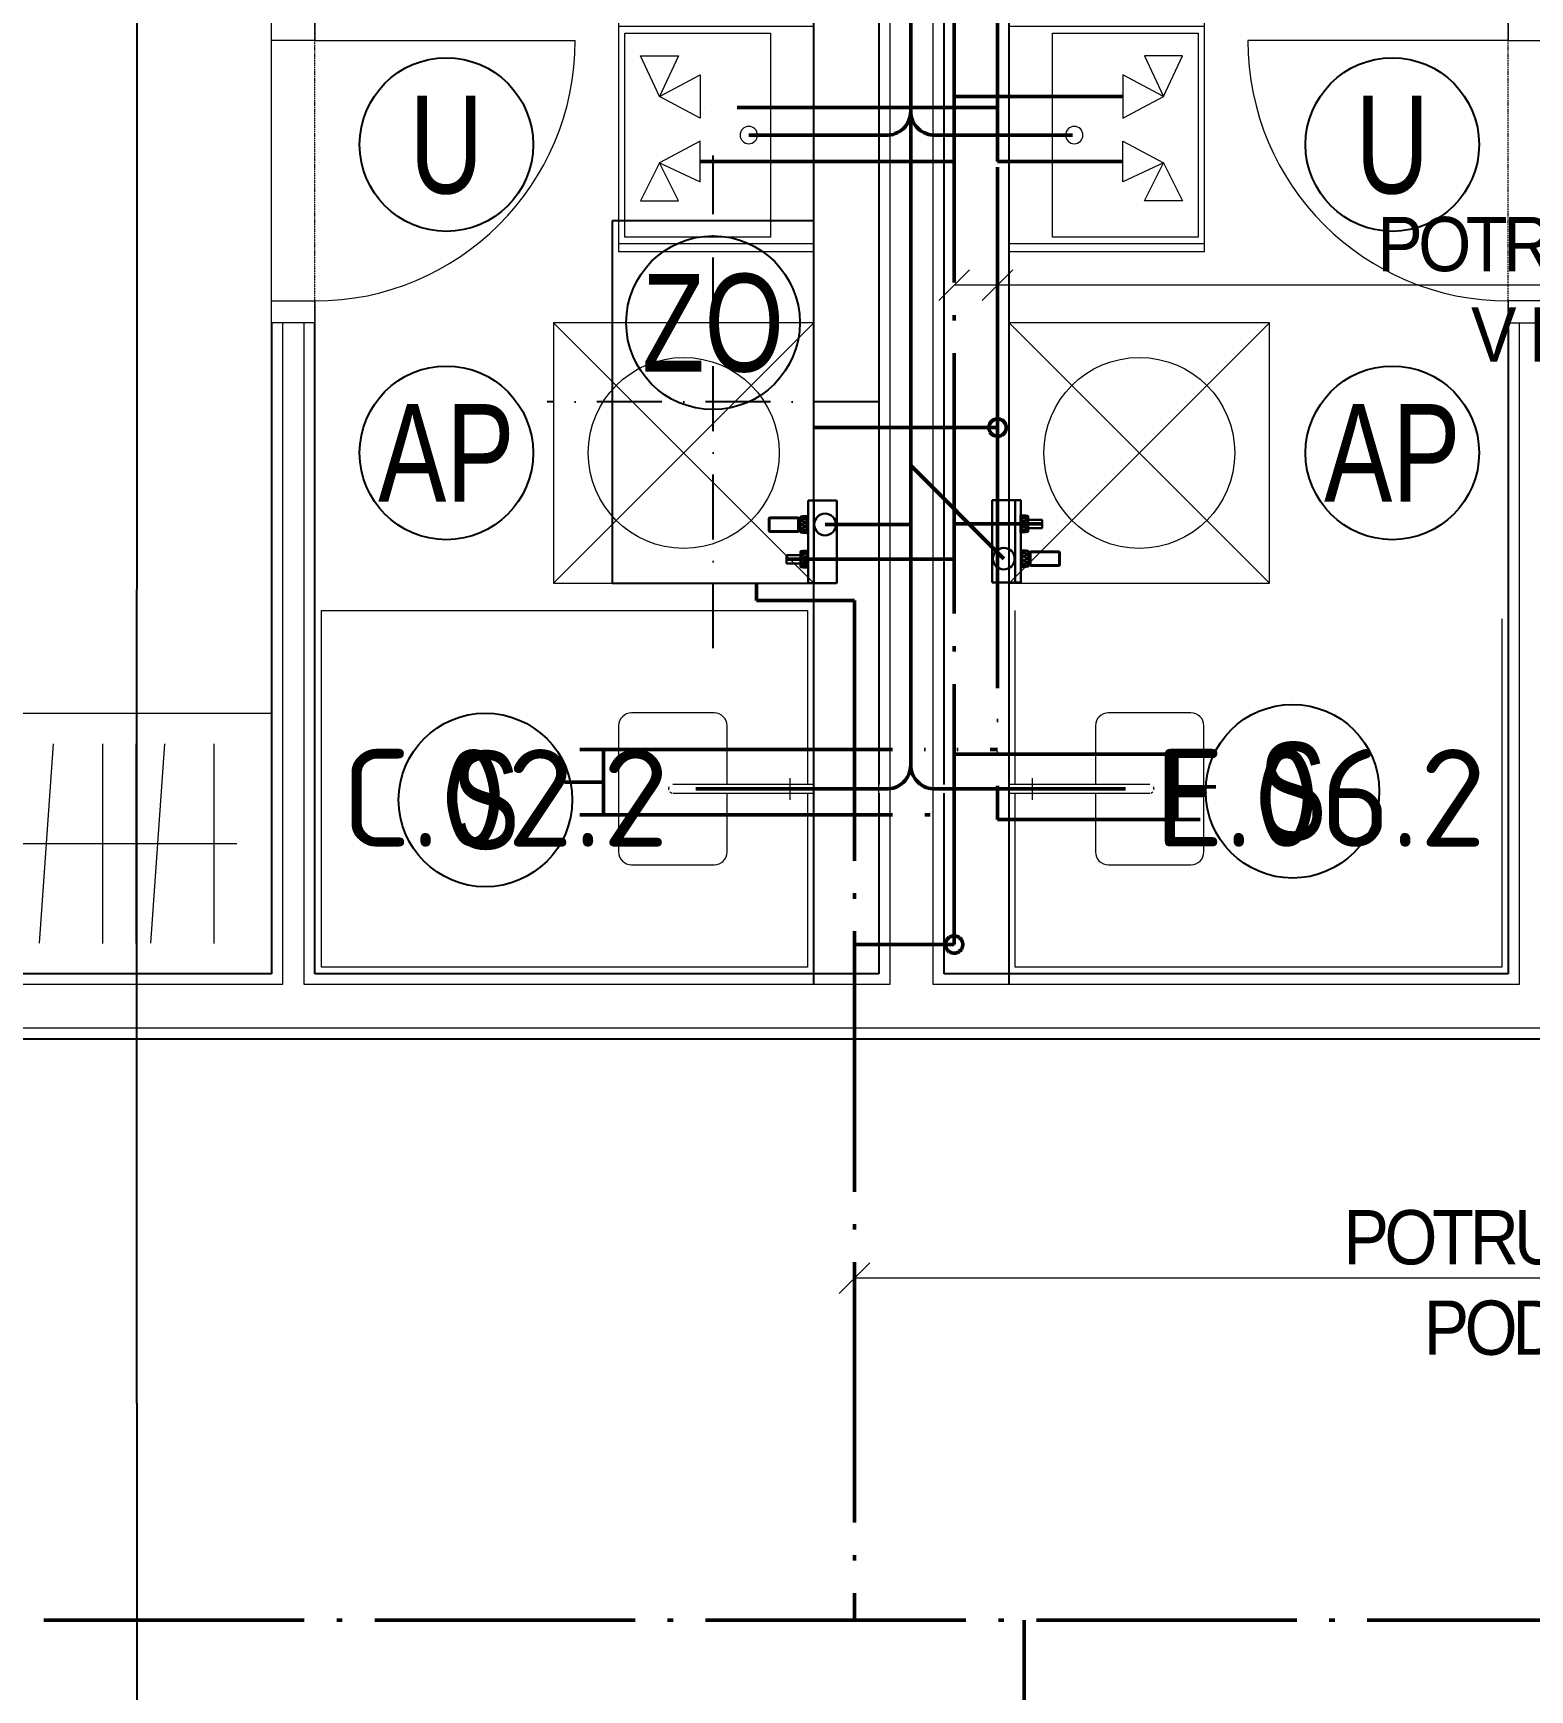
# Model space of a CAD drawing. Header units: millimetres. Extents: x 2377 to 264466, y -28213 to 61616.
# Drawn here: x 15418 to 18867, y 11710 to 15527 of the extents above; entities that cross this region are included whole.
import ezdxf
from ezdxf.enums import TextEntityAlignment as Align

# ---------------------------------------------------------------- set-up
doc = ezdxf.new("R2010")
doc.units = ezdxf.units.MM
for name, pattern in [('ACAD_ISO04W100', [30.5, 24, -3, 0.5, -3]), ('ACAD_ISO05W100', [33, 24, -3, 0, -3, 0, -3]), ('Bodkočiarkovaná 3mm', [5, 3, -1, 0, -1]), ('DOT_CENTER', [14, 12, -1, 0, -1]), ('Čiarkovaná 3mm', [6, 3, -3])]:
    doc.linetypes.add(name, pattern=pattern)
doc.layers.get('0').update_dxf_attribs({"color": 8})
for name, color, linetype, lineweight in [('1', 250, 'Continuous', 0), ('Common Edges', 8, 'Continuous', 20), ('Dvere - nad rovinou rezu', 8, 'Bodkočiarkovaná 3mm', 9), ('Floors', 8, 'Continuous', 20), ('Frame_Mullion', 8, 'Continuous', 20), ('Furniture', 8, 'Continuous', 9), ('Plan Swing', 8, 'Continuous', 9), ('Plumbing Fixtures', 8, 'Continuous', 9), ('Room Tags', 8, 'Continuous', 9), ('Walls', 8, 'Continuous', 25), ('ZTI- BATÉRIE', 6, 'Continuous', 18), ('ZTI- POPIS DIMENZIE', 250, 'Continuous', 18), ('ZTI- POPIS POTRUBIA', 7, 'Continuous', 18), ('ZTI- PRÍVOD STUDENEJ VODY', 5, 'ACAD_ISO04W100', 50), ('ZTI- PRÍVOD TEPLEJ VODY', 1, 'ACAD_ISO05W100', 50), ('ZTI_KANAL', 30, 'Continuous', 50), ('ZTI_S_KANAL', 30, 'Continuous', 50)]:
    doc.layers.add(name, color=color, linetype=linetype, lineweight=lineweight)
doc.layers.add('NETLAC', color=240, linetype='Čiarkovaná 3mm', plot=False, transparency=0.1)
doc.layers.add('ZTI_T_ZARPR', color=4, linetype='Continuous')
doc.styles.add('HRUBE', font='arial.ttf', dxfattribs={"width": 0.75})
doc.styles.add('ISOCPEUR_6', font='isocpeur.ttf', dxfattribs={"height": 225})
doc.styles.add('Popis_ZTI', font='arial.ttf', dxfattribs={"width": 0.9, "height": 125})

# ---------------------------------------------------------------- blocks, each defined once
blk = doc.blocks.new('Dvere 1-kridlové obložkové plné - 600x1970-4661098-2NP _PRAC_')
at = {"layer": 'Dvere - nad rovinou rezu'}
for p, q in [((-350, 50), (350, 50)), ((-350, -50), (350, -50))]:
    blk.add_line(p, q, dxfattribs=at)
at = {"layer": 'Frame_Mullion'}
for p, q in [((-350, 50), (-300, 50)), ((-350, -50), (-350, 50)), ((-300, 50), (-300, -50)), ((300, 50), (350, 50)), ((300, -50), (300, 50)), ((350, 50), (350, -50)), ((-300, -50), (-350, -50)), ((350, -50), (300, -50))]:
    blk.add_line(p, q, dxfattribs=at)
at = {"layer": 'Plan Swing'}
blk.add_line((300, -50), (300, -650), dxfattribs=at)
blk.add_arc((300, -50), 600, 180, 270, dxfattribs=at)
blk = doc.blocks.new('CS_Umyvadlo - CS_Umyvadlo-4710412-2NP _PRAC_')
at = {"layer": 'Plumbing Fixtures'}
for p, q in [((0, 600), (0, 150)), ((17.8, 600), (17.8, 150)), ((517.8, 150), (517.8, 600)), ((535.7, 150), (535.7, 600)), ((32.8, 164.5), (32.8, 500)), ((32.8, 500), (502.8, 500)), ((502.8, 500), (502.8, 164.5)), ((502.8, 164.5), (32.8, 164.5)), ((0, 150), (17.8, 150)), ((17.8, 150), (517.8, 150)), ((517.8, 150), (535.7, 150))]:
    blk.add_line(p, q, dxfattribs=at)
for start, end in [(0, 180), (180, 0)]:
    blk.add_arc((267.8, 450), 20, start, end, dxfattribs=at)
blk = doc.blocks.new('CS_Sprch_kut - CS_Sprch_kut-4663232-2NP _PRAC_')
at = {"layer": 'Plumbing Fixtures'}
for p, q in [((15, 1285), (836.8, 1285)), ((15, 165), (15, 1285)), ((836.8, 1285), (836.8, 165)), ((570.9, 600), (280.9, 600)), ((250.9, 570), (250.9, 380)), ((600.9, 380), (600.9, 570)), ((415.9, 445), (415.9, 150)), ((435.9, 150), (435.9, 445)), ((280.9, 350), (415.9, 350)), ((435.8, 350), (570.9, 350)), ((400.9, 205), (450.9, 205)), ((425.9, 150), (425.9, 225)), ((415.9, 165), (15, 165)), ((836.8, 165), (435.9, 165)), ((415.9, 0), (435.9, 0))]:
    blk.add_line(p, q, dxfattribs=at)
at = {"layer": 'Plumbing Fixtures', "flags": 128}
for points in [[(415.9, 475), (415.9, 475), (415.9, 474.9), (415.9, 474.8), (415.9, 474.6), (415.9, 474.4), (415.9, 474.1), (415.9, 473.8), (415.9, 473.5), (415.9, 473.1), (415.9, 472.6), (415.9, 472.1), (415.9, 471.6), (415.9, 471), (415.9, 470.4), (415.9, 469.8), (415.9, 469.1), (415.9, 468.3), (415.9, 467.6), (415.9, 466.7), (415.9, 465.9), (415.9, 465), (415.9, 464.1), (415.9, 463.2), (415.9, 462.2), (415.9, 461.2), (415.9, 460.2), (415.9, 459.1), (415.9, 458.1), (415.9, 457), (415.9, 455.9), (415.9, 454.7), (415.9, 453.6), (415.9, 452.4), (415.9, 451.3), (415.9, 450.1), (415.9, 448.9), (415.9, 447.7), (415.9, 446.5), (415.9, 445.3), (415.9, 445)], [(435.9, 445), (435.9, 446.2), (435.9, 447.4), (435.9, 448.6), (435.9, 449.8), (435.9, 451), (435.9, 452.1), (435.9, 453.3), (435.9, 454.4), (435.9, 455.6), (435.9, 456.7), (435.9, 457.8), (435.9, 458.9), (435.9, 459.9), (435.9, 460.9), (435.9, 461.9), (435.9, 462.9), (435.9, 463.9), (435.9, 464.8), (435.9, 465.7), (435.9, 466.5), (435.9, 467.3), (435.9, 468.1), (435.9, 468.9), (435.9, 469.6), (435.9, 470.2), (435.9, 470.9), (435.9, 471.5), (435.9, 472), (435.9, 472.5), (435.9, 473), (435.9, 473.4), (435.9, 473.7), (435.9, 474.1), (435.9, 474.3), (435.9, 474.6), (435.9, 474.7), (435.9, 474.9), (435.9, 475), (435.9, 475), (435.9, 475)]]:
    blk.add_lwpolyline(points, dxfattribs=at)
at = {"layer": 'Plumbing Fixtures'}
for centre, radius, start, end in [((280.9, 570), 30, 90, 180), ((570.9, 570), 30, 0, 90), ((425.9, 475), 10, 135, 165), ((425.9, 475), 10, 60, 105), ((280.9, 380), 30, 180, 270), ((570.9, 380), 30, 270, 0)]:
    blk.add_arc(centre, radius, start, end, dxfattribs=at)
blk = doc.blocks.new('Dvere 1-kridlové obložkové plné - 600x1970-4666741-2NP _PRAC_')
at = {"layer": 'Dvere - nad rovinou rezu'}
for p, q in [((-350, 50), (350, 50)), ((-350, -50), (350, -50))]:
    blk.add_line(p, q, dxfattribs=at)
at = {"layer": 'Frame_Mullion'}
for p, q in [((-300, 50), (-350, 50)), ((-350, 50), (-350, -50)), ((-300, -50), (-300, 50)), ((350, 50), (300, 50)), ((300, 50), (300, -50)), ((350, -50), (350, 50)), ((-350, -50), (-300, -50)), ((300, -50), (350, -50))]:
    blk.add_line(p, q, dxfattribs=at)
at = {"layer": 'Plan Swing'}
blk.add_line((300, 50), (300, 650), dxfattribs=at)
blk.add_arc((300, 50), 600, 90, 180, dxfattribs=at)
blk = doc.blocks.new('CS_Umyvadlo - CS_Umyvadlo-4710462-2NP _PRAC_')
at = {"layer": 'Plumbing Fixtures'}
for p, q in [((17.8, -150), (0, -150)), ((0, -150), (0, -600)), ((517.8, -150), (17.8, -150)), ((17.8, -150), (17.8, -600)), ((535.7, -150), (517.8, -150)), ((517.8, -600), (517.8, -150)), ((535.7, -600), (535.7, -150)), ((32.8, -500), (32.8, -164.5)), ((32.8, -164.5), (502.8, -164.5)), ((502.8, -164.5), (502.8, -500)), ((502.8, -500), (32.8, -500))]:
    blk.add_line(p, q, dxfattribs=at)
for start, end in [(0, 180), (180, 360)]:
    blk.add_arc((267.8, -450), 20, start, end, dxfattribs=at)
blk = doc.blocks.new('CS_Sprch_kut - CS_Sprch_kut-4666745-2NP _PRAC_')
at = {"layer": 'Plumbing Fixtures'}
for p, q in [((435, -148.8), (435, -443.8)), ((455, -148.8), (435, -148.8)), ((445, -148.8), (445, -223.8)), ((455, -443.8), (455, -148.8)), ((34.1, -1285), (34.1, -163.8)), ((34.1, -163.8), (435, -163.8)), ((455, -163.8), (855.9, -163.8)), ((420, -203.8), (470, -203.8)), ((270, -378.8), (270, -568.8)), ((435, -348.8), (300, -348.8)), ((590, -348.8), (454.9, -348.8)), ((620, -568.8), (620, -378.8)), ((300, -598.8), (590, -598.8)), ((836.8, -1285), (34.1, -1285))]:
    blk.add_line(p, q, dxfattribs=at)
at = {"layer": 'Plumbing Fixtures', "flags": 128}
for points in [[(435, -443.8), (435, -445), (435, -446.2), (435, -447.4), (435, -448.6), (435, -449.7), (435, -450.9), (435, -452.1), (435, -453.2), (435, -454.4), (435, -455.5), (435, -456.6), (435, -457.6), (435, -458.7), (435, -459.7), (435, -460.7), (435, -461.7), (435, -462.6), (435, -463.6), (435, -464.5), (435, -465.3), (435, -466.1), (435, -466.9), (435, -467.7), (435, -468.4), (435, -469), (435, -469.7), (435, -470.2), (435, -470.8), (435, -471.3), (435, -471.7), (435, -472.2), (435, -472.5), (435, -472.8), (435, -473.1), (435, -473.3), (435, -473.5), (435, -473.7), (435, -473.7), (435, -473.8), (435, -473.8)], [(455, -473.8), (455, -473.8), (455, -473.7), (455, -473.6), (455, -473.4), (455, -473.2), (455, -472.9), (455, -472.6), (455, -472.3), (455, -471.9), (455, -471.4), (455, -470.9), (455, -470.4), (455, -469.8), (455, -469.2), (455, -468.5), (455, -467.8), (455, -467.1), (455, -466.3), (455, -465.5), (455, -464.7), (455, -463.8), (455, -462.9), (455, -462), (455, -461), (455, -460), (455, -459), (455, -457.9), (455, -456.9), (455, -455.8), (455, -454.7), (455, -453.5), (455, -452.4), (455, -451.2), (455, -450.1), (455, -448.9), (455, -447.7), (455, -446.5), (455, -445.3), (455, -444.1), (455, -443.8)]]:
    blk.add_lwpolyline(points, dxfattribs=at)
at = {"layer": 'Plumbing Fixtures'}
for centre, radius, start, end in [((300, -378.8), 30, 90, 180), ((590, -378.8), 30, 0, 90), ((445, -473.8), 10, 195, 225), ((445, -473.8), 10, 255, 300), ((300, -568.8), 30, 180, 270), ((590, -568.8), 30, 270, 0)]:
    blk.add_arc(centre, radius, start, end, dxfattribs=at)
blk = doc.blocks.new('CS_Satnik - CS_Satnik-4914084-2NP _PRAC_')
at = {"layer": 'Furniture'}
for p, q in [((0, 600), (3499.3, 600)), ((3499.3, 600), (3499.3, 0)), ((2964.5, 70.6), (2996.6, 529.4)), ((3110.6, 70), (3110.6, 530)), ((3187.4, 70), (3187.4, 530)), ((3221.4, 70.6), (3253.5, 529.4)), ((3367.4, 70), (3367.4, 530)), ((80, 300), (3419.3, 300)), ((3499.3, 0), (0, 0))]:
    blk.add_line(p, q, dxfattribs=at)
blk = doc.blocks.new('CS_Pracka - CS_Pracka-4666743-2NP _PRAC_')
at = {"layer": 'Plumbing Fixtures'}
for p, q in [((600, -600), (0, 0)), ((0, -600), (600, 0)), ((600, 0), (0, 0)), ((0, 0), (0, -600)), ((600, -600), (600, 0)), ((0, -600), (600, -600))]:
    blk.add_line(p, q, dxfattribs=at)
blk.add_circle((300, -300), 220, dxfattribs=at)
blk = doc.blocks.new('CS_Pracka - CS_Pracka-1783227-2NP _PRAC_')
at = {"layer": 'Plumbing Fixtures'}
for p, q in [((600, 600), (0, 0)), ((0, 600), (600, 0)), ((600, 600), (0, 600)), ((0, 600), (0, 0)), ((600, 0), (600, 600)), ((0, 0), (600, 0))]:
    blk.add_line(p, q, dxfattribs=at)
blk.add_circle((300, 300), 220, dxfattribs=at)
blk = doc.blocks.new('2NP podklad')
at = {"layer": 'Common Edges', "color": 252}
for p, q in [((17392, 16384.7), (17392, 13334.7)), ((17492, 13334.7), (17492, 16384.7)), ((15992, 14859.7), (15992, 13334.7)), ((16042, 13334.7), (16042, 14859.7)), ((18842, 14859.7), (18842, 13334.7)), ((15992, 13334.7), (12467.7, 13334.7)), ((17392, 13334.7), (16042, 13334.7)), ((18842, 13334.7), (17492, 13334.7)), ((12467.7, 13234.7), (21267, 13234.7))]:
    blk.add_line(p, q, dxfattribs=at)
at = {"layer": 'Floors', "color": 252}
blk.add_line((15967, 14909.7), (15967, 15509.7), dxfattribs=at)
at = {"layer": 'Walls', "color": 252}
for p, q in [((17217, 13334.7), (17217, 16359.7)), ((17367, 16359.7), (17367, 13795.6)), ((17517, 13795.6), (17517, 16359.7)), ((17667, 13334.7), (17667, 16359.7)), ((15967, 14859.7), (15967, 13359.7)), ((16067, 13359.7), (16067, 14859.7)), ((18817, 14859.7), (18817, 13359.7)), ((17367, 13775.6), (17367, 13359.7)), ((17517, 13359.7), (17517, 13775.6)), ((15967, 13359.7), (12467.7, 13359.7)), ((17367, 13359.7), (16067, 13359.7)), ((18817, 13359.7), (17517, 13359.7)), ((12467.7, 13209.7), (21267, 13209.7))]:
    blk.add_line(p, q, dxfattribs=at)
at = {"layer": 'Frame_Mullion', "color": 252, "rotation": 90}
for name, p in [('Dvere 1-kridlové obložkové plné - 600x1970-4661098-2NP _PRAC_', (16017, 15209.7)), ('Dvere 1-kridlové obložkové plné - 600x1970-4666741-2NP _PRAC_', (18867, 15209.7))]:
    blk.add_blockref(name, p, dxfattribs=at)
at = {"layer": 'Furniture', "color": 252}
blk.add_blockref('CS_Satnik - CS_Satnik-4914084-2NP _PRAC_', (12467.7, 13359.7), dxfattribs=at)
at = {"layer": 'Plumbing Fixtures', "color": 252}
for name, p, rotation in [('CS_Umyvadlo - CS_Umyvadlo-4710412-2NP _PRAC_', (16617, 15559.7), 270), ('CS_Umyvadlo - CS_Umyvadlo-4710462-2NP _PRAC_', (18267, 15559.7), 270), ('CS_Pracka - CS_Pracka-4666743-2NP _PRAC_', (18267, 14259.7), 180), ('CS_Sprch_kut - CS_Sprch_kut-4663232-2NP _PRAC_', (17367, 13359.7), 90), ('CS_Sprch_kut - CS_Sprch_kut-4666745-2NP _PRAC_', (17517, 13340.6), 90)]:
    blk.add_blockref(name, p, dxfattribs=dict(at, rotation=rotation))
blk.add_blockref('CS_Pracka - CS_Pracka-1783227-2NP _PRAC_', (16617, 14259.7), dxfattribs=at)
at = {"layer": 'Room Tags', "color": 252, "char_height": 225, "width": 901.898, "attachment_point": 1, "style": 'ISOCPEUR_6'}
for s, insert in [('C.02.2', (16127.3, 13877.3)), ('E.06.2', (18001.6, 13877.3))]:
    blk.add_mtext(s, dxfattribs=dict(at, insert=insert))
blk = doc.blocks.new('ohrievac')
at = {"color": 0, "linetype": 'Bodkočiarkovaná 3mm', "ltscale": 50}
for p, q in [((15359.1, 18661.3), (15359.1, 17896.3)), ((15926.6, 18278.8), (14791.6, 18278.8))]:
    blk.add_line(p, q, dxfattribs=at)
at = {"color": 0}
for p, q in [((14941.6, 18511.3), (14941.6, 18046.3)), ((15776.6, 18511.3), (14941.6, 18511.3)), ((15776.6, 18046.3), (15776.6, 18511.3)), ((14941.6, 18046.3), (15776.6, 18046.3))]:
    blk.add_line(p, q, dxfattribs=at)
blk = doc.blocks.new('netlac')
at = {"layer": 'NETLAC', "ltscale": 500}
for p, q in [((73350.7, 26406.4), (73350.7, 5406.4)), ((83850.7, 5406.4), (83850.7, 26406.4))]:
    blk.add_line(p, q, dxfattribs=at)
blk = doc.blocks.new('HL 405')
at = {"color": 7, "lineweight": 30}
for p, q in [((365.9, 112.8), (365.9, 144.8)), ((365.9, 144.8), (384.9, 144.8)), ((384.9, 112.8), (384.9, 144.8)), ((320.4, 82.5), (320.4, 95.5)), ((320.4, 95.5), (510.4, 95.5)), ((320.4, 82.5), (510.4, 82.5)), ((320.4, 29.8), (320.4, 82.5)), ((375.4, 112.8), (365.9, 112.8)), ((510.4, 95.5), (510.4, 82.5)), ((510.4, 29.8), (510.4, 82.5)), ((320.9, 29.3), (320.4, 29.8)), ((320.9, 29.3), (509.9, 29.3)), ((509.9, 29.3), (510.4, 29.8))]:
    blk.add_line(p, q, dxfattribs=at)
at = {"color": 7, "linetype": 'Continuous', "lineweight": 30}
for p, q in [((355.2, 95.3), (355.2, 97.3)), ((395.5, 97.3), (355.2, 97.3)), ((395.5, 95.3), (355.2, 95.3)), ((356.2, 97.8), (355.7, 97.8)), ((357, 108.3), (356.2, 107.5)), ((356.2, 107.5), (356.2, 97.8)), ((356.5, 107.5), (356.2, 107.5)), ((356.5, 97.8), (356.2, 97.8)), ((356.5, 97.8), (356.5, 107.5)), ((357.3, 97.8), (356.5, 97.8)), ((393.8, 111.8), (357, 111.8)), ((357, 111.8), (357, 108.3)), ((357, 108.3), (357.3, 108.3)), ((357.3, 108.3), (357.3, 107.6)), ((357.3, 97.8), (357.3, 107.5)), ((360.8, 107.5), (357.3, 107.5)), ((360.8, 97.8), (357.3, 97.8)), ((392.8, 112.8), (358, 112.8)), ((358, 108.3), (361.5, 108.3)), ((360.8, 97.8), (360.8, 107.5)), ((361.5, 97.8), (360.8, 97.8)), ((361.5, 108.3), (361.5, 97.8)), ((362.9, 97.8), (361.5, 97.8)), ((362.9, 97.8), (362.9, 107.5)), ((369, 107.5), (362.9, 107.5)), ((369, 97.8), (362.9, 97.8)), ((363.3, 108.3), (369.4, 108.3)), ((369, 97.8), (369, 107.5)), ((369.4, 97.8), (369, 97.8)), ((369.4, 108.3), (369.4, 97.8)), ((371.9, 97.8), (369.4, 97.8)), ((371.9, 108.3), (378.9, 108.3)), ((371.9, 107.5), (371.9, 108.3)), ((378.9, 107.5), (371.9, 107.5)), ((371.9, 97.8), (371.9, 107.5)), ((378.9, 97.8), (371.9, 97.8)), ((378.9, 108.3), (378.9, 107.5)), ((378.9, 97.8), (378.9, 107.5)), ((381.4, 97.8), (378.9, 97.8)), ((381.4, 108.3), (387.4, 108.3)), ((381.4, 108.3), (381.4, 97.8)), ((381.8, 97.8), (381.4, 97.8)), ((387.9, 107.5), (381.8, 107.5)), ((381.8, 97.8), (381.8, 107.5)), ((387.9, 97.8), (381.8, 97.8)), ((387.9, 97.8), (387.9, 107.5)), ((389.3, 97.8), (387.9, 97.8)), ((389.3, 108.3), (392.8, 108.3)), ((389.3, 108.3), (389.3, 97.8)), ((390, 97.8), (389.3, 97.8)), ((393.5, 107.5), (390, 107.5)), ((390, 97.8), (390, 107.5)), ((393.5, 97.8), (390, 97.8)), ((393.4, 108.3), (393.8, 108.3)), ((393.4, 108.3), (393.4, 107.6)), ((393.5, 97.8), (393.5, 107.5)), ((394.3, 97.8), (393.5, 97.8)), ((393.8, 111.8), (393.8, 108.3)), ((393.8, 108.3), (394.6, 107.5)), ((394.6, 107.5), (394.3, 107.5)), ((394.3, 97.8), (394.3, 107.5)), ((394.6, 97.8), (394.3, 97.8)), ((394.6, 107.5), (394.6, 97.8)), ((395, 97.8), (394.6, 97.8)), ((395.5, 95.3), (395.5, 97.3))]:
    blk.add_line(p, q, dxfattribs=at)
at = {"color": 7, "lineweight": 30}
blk.add_circle((455.4, 56.4), 25, dxfattribs=at)
at = {"color": 7, "linetype": 'Continuous', "lineweight": 30}
for centre, radius, start, end in [((355.7, 97.3), 0.5, 90, 180), ((358, 111.8), 1, 90, 180), ((392.8, 111.8), 1, 360, 90), ((395, 97.3), 0.5, 0, 90)]:
    blk.add_arc(centre, radius, start, end, dxfattribs=at)
for points in [[(357.3, 108.3), (357.1, 108.1), (356.9, 107.9), (356.7, 107.7), (356.5, 107.5)], [(357.3, 107.5), (357.5, 107.7), (357.6, 107.9), (357.8, 108.1), (358, 108.3)], [(361.5, 108.3), (361.3, 108.1), (361.1, 107.9), (361, 107.7), (360.8, 107.5)], [(362.9, 107.5), (363, 107.7), (363.1, 107.9), (363.2, 108.1), (363.3, 108.3)], [(369.4, 108.3), (369.3, 108.1), (369.2, 107.9), (369.1, 107.7), (369, 107.5)], [(381.8, 107.5), (381.7, 107.7), (381.6, 107.9), (381.5, 108.1), (381.4, 108.3)], [(387.4, 108.3), (387.5, 108.1), (387.6, 107.9), (387.7, 107.7), (387.9, 107.5)], [(390, 107.5), (389.8, 107.7), (389.6, 107.9), (389.5, 108.1), (389.3, 108.3)], [(392.8, 108.3), (393, 108.1), (393.1, 107.9), (393.3, 107.7), (393.5, 107.5)], [(394.3, 107.5), (394.1, 107.7), (393.9, 107.9), (393.6, 108.1), (393.4, 108.3)]]:
    blk.add_spline(points, degree=3, dxfattribs=at)
at = {"layer": '1', "color": 7, "linetype": 'Continuous', "lineweight": 30}
for p, q in [((438.9, 184.3), (440.4, 185.8)), ((438.9, 182.8), (438.9, 184.3)), ((471.9, 184.3), (438.9, 184.3)), ((438.9, 118.2), (438.9, 182.8)), ((455.4, 185.8), (440.4, 185.8)), ((440.4, 116.7), (440.4, 185.3)), ((468.6, 185.8), (455.4, 185.8)), ((470.4, 185.8), (468.6, 185.8)), ((470.4, 185.8), (471.9, 184.3)), ((470.4, 185.5), (470.4, 116.7)), ((471.9, 184.3), (471.9, 118.2)), ((438.9, 118.2), (440.4, 116.7)), ((438.9, 118.2), (471.9, 118.2)), ((440.4, 116.7), (444, 113)), ((466.7, 113), (470.4, 116.7)), ((470.4, 116.7), (471.9, 118.2)), ((435.2, 97.5), (435.2, 95.5)), ((455.4, 95.5), (435.2, 95.5)), ((436.4, 98), (435.7, 98)), ((436.4, 107.6), (437, 108.2)), ((436.4, 98), (436.4, 107.6)), ((436.4, 107.6), (436.7, 107.6)), ((436.7, 98), (436.4, 98)), ((436.7, 107.6), (437.3, 108.2)), ((436.7, 98), (436.7, 107.6)), ((437.3, 98), (436.7, 98)), ((437, 108.2), (437, 112)), ((437, 108.2), (437.3, 108.2)), ((437.3, 108.2), (437.3, 98)), ((437.5, 98), (437.3, 98)), ((437.5, 107.6), (438, 108.2)), ((437.5, 107.6), (440.9, 107.6)), ((437.5, 107.6), (437.5, 98)), ((437.5, 107.6), (440.9, 107.6)), ((440.9, 98), (437.5, 98)), ((455.4, 113), (438, 113)), ((441.4, 108.2), (438, 108.2)), ((440.9, 107.6), (441.4, 108.2)), ((440.9, 107.6), (440.9, 98)), ((441.4, 98), (440.9, 98)), ((441.4, 108.2), (441.4, 98)), ((443.1, 98), (441.4, 98)), ((443.1, 107.6), (443.4, 108.2)), ((443.1, 107.6), (449, 107.6)), ((443.1, 107.6), (443.1, 98)), ((449, 98), (443.1, 98)), ((449.3, 108.2), (443.4, 108.2)), ((444, 111), (444, 113)), ((466.7, 113), (444, 113)), ((449, 107.6), (449.3, 108.2)), ((449, 107.6), (449, 98)), ((449.3, 98), (449, 98)), ((449.3, 108.2), (449.3, 98)), ((452, 98), (449.3, 98)), ((455.4, 108.2), (452, 108.2)), ((452, 108.2), (452, 107.6)), ((452, 107.6), (455.4, 107.6)), ((452, 107.6), (452, 98)), ((455.4, 98), (452, 98)), ((472.8, 113), (455.4, 113)), ((458.8, 108.2), (455.4, 108.2)), ((455.4, 107.6), (458.8, 107.6)), ((458.8, 98), (455.4, 98)), ((475.5, 95.5), (455.4, 95.5)), ((458.8, 107.6), (458.8, 108.2)), ((458.8, 98), (458.8, 107.6)), ((461.5, 98), (458.8, 98)), ((467.4, 108.2), (461.5, 108.2)), ((461.5, 98), (461.5, 108.2)), ((461.5, 108.2), (461.8, 107.6)), ((461.8, 98), (461.5, 98)), ((461.8, 107.6), (467.7, 107.6)), ((461.8, 98), (461.8, 107.6)), ((467.7, 98), (461.8, 98)), ((466.7, 113), (466.7, 111)), ((467.4, 108.2), (467.7, 107.6)), ((467.7, 98), (467.7, 107.6)), ((469.3, 98), (467.7, 98)), ((472.7, 108.2), (469.3, 108.2)), ((469.3, 98), (469.3, 108.2)), ((469.3, 108.2), (469.9, 107.6)), ((469.9, 98), (469.3, 98)), ((469.9, 107.6), (473.3, 107.6)), ((469.9, 98), (469.9, 107.6)), ((469.9, 107.6), (473.3, 107.6)), ((473.3, 98), (469.9, 98)), ((472.7, 108.2), (473.3, 107.6)), ((473.3, 98), (473.3, 107.6)), ((473.5, 98), (473.3, 98)), ((473.5, 108.2), (473.8, 108.2)), ((473.5, 98), (473.5, 108.2)), ((473.5, 108.2), (474.1, 107.6)), ((474.1, 98), (473.5, 98)), ((473.8, 112), (473.8, 108.2)), ((473.8, 108.2), (474.4, 107.6)), ((474.1, 107.6), (474.1, 98)), ((474.1, 107.6), (474.4, 107.6)), ((474.4, 98), (474.1, 98)), ((474.4, 107.6), (474.4, 98)), ((475, 98), (474.4, 98)), ((475.5, 95.5), (475.5, 97.5))]:
    blk.add_line(p, q, dxfattribs=at)
at = {"layer": '1', "color": 7, "linetype": 'DOT_CENTER', "lineweight": 30}
for p, q in [((455.4, 184.3), (455.4, 187.3)), ((455.4, 182.8), (455.4, 184.3)), ((375.4, 111.8), (375.4, 108.3)), ((455.4, 107.6), (455.4, 113.7))]:
    blk.add_line(p, q, dxfattribs=at)
at = {"layer": '1', "color": 7, "linetype": 'Continuous', "lineweight": 30}
for centre, radius, start, end in [((435.7, 97.5), 0.5, 90, 180), ((438, 112), 1, 90, 180), ((472.8, 112), 1, 0, 90), ((475, 97.5), 0.5, 0, 90)]:
    blk.add_arc(centre, radius, start, end, dxfattribs=at)
blk = doc.blocks.new('bateria sprcha')
at = {"layer": 'ZTI- PRÍVOD STUDENEJ VODY', "ltscale": 15}
blk.add_line((144786.5, 122031.1), (144906.5, 122031.1), dxfattribs=at)
at = {"layer": 'ZTI- PRÍVOD TEPLEJ VODY', "ltscale": 15}
for p, q in [((144786.5, 122181.1, 0), (144906.5, 122181.1)), ((144840.7, 122181.1), (144840.7, 122031.1)), ((144840.7, 122106.1), (144750.7, 122106.1))]:
    blk.add_line(p, q, dxfattribs=at)
blk = doc.blocks.new('KBKKB')
at = {"layer": 'ZTI- BATÉRIE', "color": 6, "lineweight": 18, "elevation": 0}
for points in [[(-160048.8, -39313.2), (-160048.8, -39400.7), (-159961.3, -39356.9), (-160048.8, -39313.2)], [(-160005.1, -39450.7), (-159911.3, -39450.7), (-159961.3, -39356.9), (-160005.1, -39450.7)]]:
    blk.add_lwpolyline(points, dxfattribs=at)
at = {"layer": 'ZTI- BATÉRIE', "color": 6, "lineweight": 18}
for points in [[(-159714.5, -39313.2), (-159714.5, -39400.7), (-159808.2, -39356.9), (-159714.5, -39313.2)], [(-159758.2, -39450.7), (-159858.2, -39450.7), (-159808.2, -39356.9), (-159758.2, -39450.7)]]:
    blk.add_lwpolyline(points, dxfattribs=at)

msp = doc.modelspace()

# ---------------------------------------------------------------- block references
at = {"color": 0}
msp.add_blockref('2NP podklad', (0, 0), dxfattribs=at)

# ---------------------------------------------------------------- next in the draw order: linework, layer by layer
at = {"layer": 'ZTI- POPIS DIMENZIE', "ltscale": 2.5, "transparency": 33554687}
for points in [[(17504.8, 14911), (17575.6, 14981.8)], [(17604.8, 14911), (17675.6, 14981.8)], [(17275.1, 12622.8), (17345.8, 12693.5)]]:
    msp.add_lwpolyline(points, dxfattribs=at)
at = {"layer": 'ZTI- POPIS POTRUBIA', "ltscale": 10, "transparency": 33554687}
for p, q in [((19342.1, 14946.4), (17540.2, 14946.4)), ((19264.2, 12658.1), (17310.5, 12658.1))]:
    msp.add_line(p, q, dxfattribs=at)
at = {"layer": 'ZTI- PRÍVOD STUDENEJ VODY', "ltscale": 25}
for points in [[(17540.2, 15381), (17540.2, 15814.4), (17827, 15814.4)], [(17540.2, 13427), (17540.2, 15381)], [(16955, 15231), (17540.2, 15231)], [(30529.8, 8636), (30529.8, 11870.3), (11341.4, 11870.3), (11341.4, 14421.6)], [(17743.1, 14396), (17540.2, 14396)], [(17154.2, 14314.7), (17540.2, 14314.7)], [(17084.5, 14220), (17084.5, 14259.7)], [(17084.5, 14220), (17310.5, 14220), (17310.5, 11870.3)], [(17987.5, 13865.4), (17540.2, 13865.4)], [(16797.8, 13726.1), (17540.2, 13726.1)], [(17310.5, 13427), (17540.2, 13427)], [(17701.7, 11870.3), (17701.7, 7349.7)]]:
    msp.add_lwpolyline(points, dxfattribs=at)
at = {"layer": 'ZTI- PRÍVOD STUDENEJ VODY', "ltscale": 25, "elevation": 0}
msp.add_lwpolyline([(17929, 15381), (17540.2, 15381)], dxfattribs=at)
at = {"layer": 'ZTI- PRÍVOD STUDENEJ VODY', "ltscale": 25}
msp.add_circle((17540.2, 13427), 20, dxfattribs=at)
at = {"layer": 'ZTI- PRÍVOD TEPLEJ VODY', "ltscale": 25}
for points in [[(16511.8, 16709.7), (16511.8, 16386.7), (17640.2, 16393.4), (17640.2, 15355.2)], [(17640.2, 15231), (17640.2, 15355.2), (16955, 15355.2)], [(17640.2, 14618), (17640.2, 15231), (17929, 15231)], [(17217, 14618), (17640.2, 14618)], [(17640.2, 14618), (17640.2, 13715.4), (17987.5, 13715.4)]]:
    msp.add_lwpolyline(points, dxfattribs=at)
at = {"layer": 'ZTI- PRÍVOD TEPLEJ VODY', "ltscale": 25, "elevation": 0}
msp.add_lwpolyline([(16797.8, 13876.1), (17640.2, 13876.1)], dxfattribs=at)
at = {"layer": 'ZTI- PRÍVOD TEPLEJ VODY', "ltscale": 25}
msp.add_circle((17640.2, 14618), 20, dxfattribs=at)
at = {"layer": 'ZTI_KANAL'}
for p, q in [((17440.1, 16470.8), (17440.2, 13840.5)), ((17067, 15291.9), (17387.6, 15291.9)), ((17813.3, 15291.9), (17492.7, 15291.9)), ((16945.1, 13785.6), (17382.9, 13785.6)), ((16945.1, 13785.6), (17382.9, 13785.6)), ((17935.2, 13785.6), (17497.4, 13785.6)), ((17935.2, 13785.6), (17497.4, 13785.6))]:
    msp.add_line(p, q, dxfattribs=at)
at = {"layer": 'ZTI_KANAL', "ltscale": 25}
for points in [[(17654.6, 14316), (17440.2, 14530.5)], [(17242.6, 14394.7), (17440.2, 14394.7)]]:
    msp.add_lwpolyline(points, dxfattribs=at)
at = {"layer": 'ZTI_S_KANAL', "ltscale": 50}
for centre, start, end in [((17385.2, 15346.8), 267.6045, 0), ((17495.1, 15346.8), 180, 272.3955), ((17385.2, 13840.5), 267.6045, 0), ((17385.2, 13840.5), 267.6045, 0), ((17495.1, 13840.5), 180, 272.3955), ((17495.1, 13840.5), 180, 272.3955)]:
    msp.add_arc(centre, 55, start, end, dxfattribs=at)
at = {"layer": 'ZTI_T_ZARPR', "color": 4, "linetype": 'Continuous'}
for centre in [(16370, 15270), (18550, 15270), (16984.5, 14859.7), (16370, 14559.7), (18550, 14559.7), (18320, 13780), (16460, 13760)]:
    msp.add_circle(centre, 200, dxfattribs=at)

# ---------------------------------------------------------------- next in the draw order: block references
at = {"color": 0, "xscale": 1.25, "yscale": 1.25, "zscale": 1.25}
for p in [(-89156.6, -1888), (-76031.6, -1888)]:
    msp.add_blockref('netlac', p, dxfattribs=at)
at = {"color": 0, "rotation": 270}
msp.add_blockref('ohrievac', (-1294.3, 30036.3), dxfattribs=at)
for p, rotation in [((17299, 13939.3), 89.9999996075504), ((17598.2, 14771.4), 269.9999996075504)]:
    msp.add_blockref('HL 405', p, dxfattribs=dict(rotation=rotation))
at = {"layer": 'ZTI- BATÉRIE', "rotation": 90.00000000000001}
msp.add_blockref('KBKKB', (-22495.7, 175189.2, 0), dxfattribs=at)
at = {"layer": 'ZTI- BATÉRIE', "xscale": -1, "rotation": 270}
msp.add_blockref('KBKKB', (57379.6, 175189.2, 0), dxfattribs=at)
at = {"layer": 'ZTI- POPIS DIMENZIE'}
msp.add_blockref('bateria sprcha', (-128108.7, -108305), dxfattribs=at)
at = {"layer": 'ZTI- POPIS DIMENZIE', "rotation": 180}
msp.add_blockref('bateria sprcha', (162894, 135896.4), dxfattribs=at)

# ---------------------------------------------------------------- next in the draw order: texts
at = {"layer": 'ZTI- POPIS POTRUBIA', "ltscale": 10, "transparency": 33554687, "char_height": 125, "attachment_point": 7, "style": 'Popis_ZTI'}
for s, insert in [('\\pxqc;{\\T0.9;POTRUBIE ULOŽENÉ \\PV PREDSTENE}', (18495.7, 14768.2)), ('\\pxqc;{\\T0.9;POTRUBIE ULOŽENÉ \\PPOD STROPOM}', (18417.8, 12479.9))]:
    msp.add_mtext(s, dxfattribs=dict(at, insert=insert))
at = {"layer": 'ZTI_T_ZARPR', "color": 4, "linetype": 'Continuous', "style": 'HRUBE', "width": 0.75}
for s, p in [('U', (16370, 15270)), ('U', (18550, 15270)), ('ZO', (16984.5, 14859.7)), ('AP', (16370, 14559.7)), ('AP', (18550, 14559.7)), ('S', (18320, 13780)), ('S', (16460, 13760))]:
    msp.add_text(s, height=225, dxfattribs=at).set_placement(p, align=Align.MIDDLE_CENTER)

doc.saveas('drawing.dxf')
